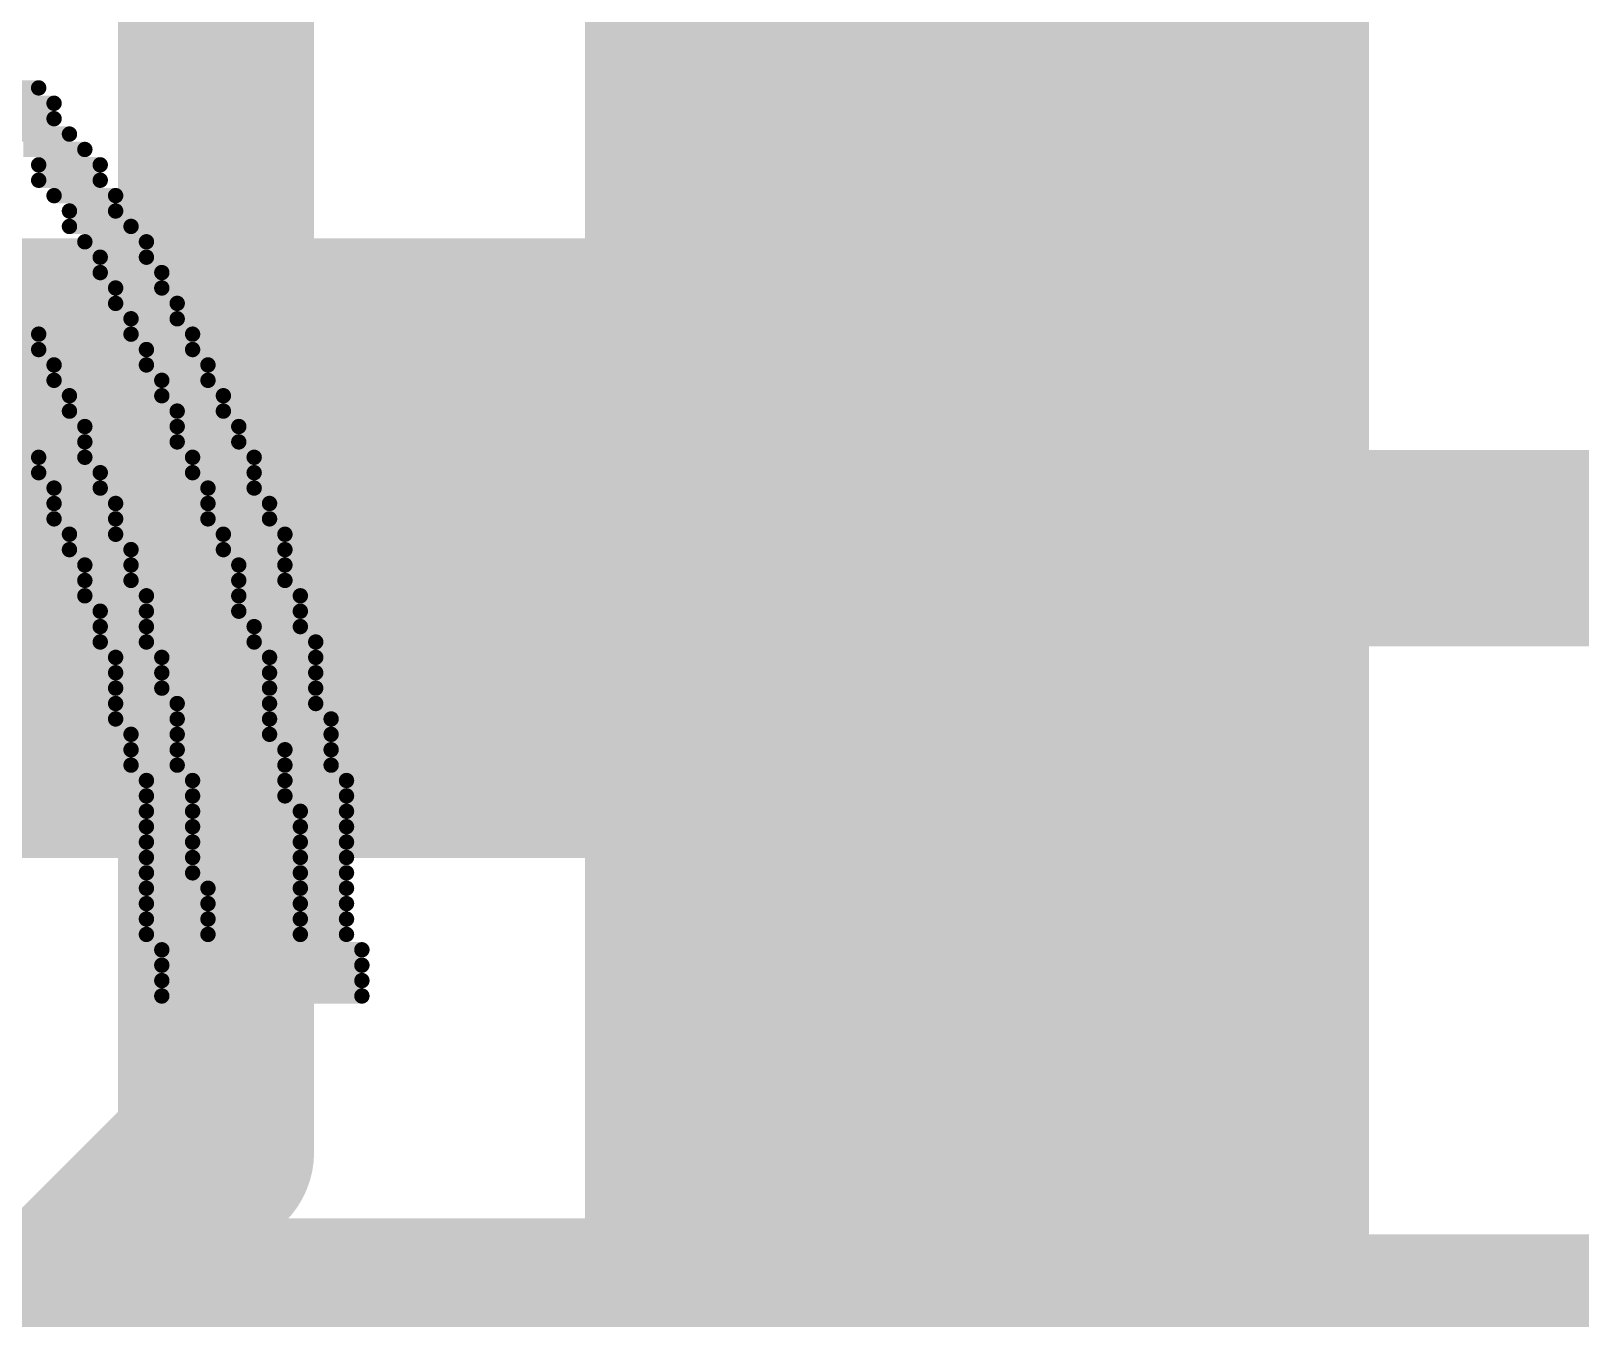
# Model space of a CAD drawing. Header units: inches. Extents: x -0.14 to 1.19, y -0.12 to 0.99.
# Drawn here: x 0.6357 to 0.7148, y 0.3957 to 0.4614 of the extents above; entities that cross this region are included whole.
import ezdxf

# ---------------------------------------------------------------- set-up
doc = ezdxf.new("R2010")
doc.units = ezdxf.units.IN
doc.header["$MEASUREMENT"] = 0
for name, color, linetype in [('Bottom Layer', 5, 'Continuous'), ('Bottom Overlay', 54, 'Continuous'), ('Top Layer', 1, 'Continuous'), ('Top Paste', 8, 'Continuous'), ('Top Solder', 216, 'Continuous')]:
    doc.layers.add(name, color=color, linetype=linetype)

# ---------------------------------------------------------------- blocks, each defined once
blk = doc.blocks.new('SO_14_36')
at = {"layer": 'Top Layer'}
for points in [[(-0.132283, -0.038189), (-0.078346, -0.038189), (-0.078346, -0.061811), (-0.132283, -0.061811)], [(-0.132283, -0.088189), (-0.078346, -0.088189), (-0.078346, -0.111811), (-0.132283, -0.111811)]]:
    blk.add_hatch(color=1, dxfattribs=at).paths.add_polyline_path(points)
at = {"layer": 'Top Paste'}
for points in [[(-0.132283, -0.038189), (-0.078346, -0.038189), (-0.078346, -0.061811), (-0.132283, -0.061811)], [(-0.132283, -0.088189), (-0.078346, -0.088189), (-0.078346, -0.111811), (-0.132283, -0.111811)]]:
    blk.add_hatch(color=8, dxfattribs=at).paths.add_polyline_path(points)
at = {"layer": 'Top Solder'}
for points in [[(-0.136283, -0.034189), (-0.074346, -0.034189), (-0.074346, -0.065811), (-0.136283, -0.065811)], [(-0.136283, -0.084189), (-0.074346, -0.084189), (-0.074346, -0.115811), (-0.136283, -0.115811)]]:
    blk.add_hatch(color=216, dxfattribs=at).paths.add_polyline_path(points)

msp = doc.modelspace()

# ---------------------------------------------------------------- hatches: boundary and pattern name
at = {"layer": 'Top Layer'}
msp.add_hatch(color=1, dxfattribs=at).paths.add_polyline_path([(0.742315, 0.4), (0.611, 0.4), (0.611, 0.322), (0.742315, 0.322)])

# ---------------------------------------------------------------- linework, layer by layer
at = {"layer": 'Bottom Layer'}
for points, const_width in [([(0.645189, 0.404189), (0.645189, 0.535)], 0.01), ([(0.684, 0.329466), (0.684, 0.483)], 0.04), ([(0.59, 0.349), (0.645189, 0.404189)], 0.01)]:
    msp.add_lwpolyline(points, dxfattribs=dict(at, const_width=const_width))
at = {"layer": 'Bottom Layer', "const_width": 0.005}
msp.add_lwpolyline([(0.642689, 0.404189, 1), (0.647689, 0.404189, 1)], format="xyb", close=True, dxfattribs=at)
msp.add_lwpolyline([(0.642689, 0.404189, 1), (0.647689, 0.404189, 1)], format="xyb", close=True, dxfattribs=at)
at = {"layer": 'Bottom Overlay', "const_width": 0.000785}
for points in [[(0.633, 0.458476), (0.63614, 0.458476)], [(0.633785, 0.457691), (0.636925, 0.457691)], [(0.63457, 0.456906), (0.636925, 0.456906)], [(0.63457, 0.456121), (0.63771, 0.456121)], [(0.635355, 0.455336), (0.638495, 0.455336)], [(0.63614, 0.454551), (0.63928, 0.454551)], [(0.63614, 0.453766), (0.63928, 0.453766)], [(0.636925, 0.452981), (0.640065, 0.452981)], [(0.63771, 0.452196), (0.640065, 0.452196)], [(0.63771, 0.451411), (0.64085, 0.451411)], [(0.638495, 0.450626), (0.641636, 0.450626)], [(0.63928, 0.449841), (0.641636, 0.449841)], [(0.63928, 0.449056), (0.64242, 0.449056)], [(0.640065, 0.448271), (0.64242, 0.448271)], [(0.640065, 0.447486), (0.643205, 0.447486)], [(0.64085, 0.446701), (0.643205, 0.446701)], [(0.633, 0.445916), (0.63614, 0.445916)], [(0.64085, 0.445916), (0.643991, 0.445916)], [(0.633785, 0.445131), (0.63614, 0.445131)], [(0.641636, 0.445131), (0.643991, 0.445131)], [(0.633785, 0.444346), (0.636925, 0.444346)], [(0.641636, 0.444346), (0.644776, 0.444346)], [(0.63457, 0.443561), (0.636925, 0.443561)], [(0.64242, 0.443561), (0.644776, 0.443561)], [(0.63457, 0.442775), (0.63771, 0.442775)], [(0.64242, 0.442775), (0.645561, 0.442775)], [(0.63457, 0.441991), (0.63771, 0.441991)], [(0.643205, 0.441991), (0.645561, 0.441991)], [(0.635355, 0.441205), (0.638495, 0.441205)], [(0.643205, 0.441205), (0.646346, 0.441205)], [(0.635355, 0.44042), (0.638495, 0.44042)], [(0.643205, 0.44042), (0.646346, 0.44042)], [(0.63614, 0.439635), (0.638495, 0.439635)], [(0.643991, 0.439635), (0.647131, 0.439635)], [(0.63614, 0.43885), (0.63928, 0.43885)], [(0.643991, 0.43885), (0.647131, 0.43885)], [(0.636925, 0.438065), (0.63928, 0.438065)], [(0.644776, 0.438065), (0.647131, 0.438065)], [(0.636925, 0.43728), (0.640065, 0.43728)], [(0.644776, 0.43728), (0.647916, 0.43728)], [(0.636925, 0.436495), (0.640065, 0.436495)], [(0.644776, 0.436495), (0.647916, 0.436495)], [(0.63771, 0.43571), (0.640065, 0.43571)], [(0.645561, 0.43571), (0.648701, 0.43571)], [(0.63771, 0.434925), (0.64085, 0.434925)], [(0.645561, 0.434925), (0.648701, 0.434925)], [(0.638495, 0.43414), (0.64085, 0.43414)], [(0.646346, 0.43414), (0.648701, 0.43414)], [(0.638495, 0.433355), (0.64085, 0.433355)], [(0.646346, 0.433355), (0.648701, 0.433355)], [(0.638495, 0.43257), (0.641636, 0.43257)], [(0.63928, 0.431785), (0.641636, 0.431785)], [(0.646346, 0.43257), (0.649486, 0.43257)], [(0.646346, 0.431785), (0.649486, 0.431785)], [(0.63928, 0.431), (0.641636, 0.431)], [(0.647131, 0.431), (0.649486, 0.431)], [(0.63928, 0.430215), (0.641636, 0.430215)], [(0.647131, 0.430215), (0.650271, 0.430215)], [(0.640065, 0.42943), (0.64242, 0.42943)], [(0.647916, 0.42943), (0.650271, 0.42943)], [(0.640065, 0.428645), (0.64242, 0.428645)], [(0.647916, 0.428645), (0.650271, 0.428645)], [(0.640065, 0.42786), (0.64242, 0.42786)], [(0.647916, 0.42786), (0.650271, 0.42786)], [(0.640065, 0.427075), (0.643205, 0.427075)], [(0.647916, 0.427075), (0.650271, 0.427075)], [(0.640065, 0.426289), (0.643205, 0.426289)], [(0.647916, 0.426289), (0.651056, 0.426289)], [(0.64085, 0.425505), (0.643205, 0.425505)], [(0.647916, 0.425505), (0.651056, 0.425505)], [(0.64085, 0.424719), (0.643205, 0.424719)], [(0.648701, 0.424719), (0.651056, 0.424719)], [(0.64085, 0.423934), (0.643205, 0.423934)], [(0.648701, 0.423934), (0.651056, 0.423934)], [(0.641636, 0.423149), (0.643991, 0.423149)], [(0.648701, 0.423149), (0.651841, 0.423149)], [(0.641636, 0.422364), (0.643991, 0.422364)], [(0.648701, 0.422364), (0.651841, 0.422364)], [(0.641636, 0.421579), (0.643991, 0.421579)], [(0.649486, 0.421579), (0.651841, 0.421579)], [(0.641636, 0.420794), (0.643991, 0.420794)], [(0.649486, 0.420794), (0.651841, 0.420794)], [(0.641636, 0.420009), (0.643991, 0.420009)], [(0.649486, 0.420009), (0.651841, 0.420009)], [(0.641636, 0.419224), (0.643991, 0.419224)], [(0.649486, 0.419224), (0.651841, 0.419224)], [(0.641636, 0.418439), (0.643991, 0.418439)], [(0.649486, 0.418439), (0.651841, 0.418439)], [(0.641636, 0.417654), (0.644776, 0.417654)], [(0.649486, 0.417654), (0.651841, 0.417654)], [(0.641636, 0.416869), (0.644776, 0.416869)], [(0.649486, 0.416869), (0.651841, 0.416869)], [(0.641636, 0.416084), (0.644776, 0.416084)], [(0.649486, 0.416084), (0.651841, 0.416084)], [(0.641636, 0.415299), (0.644776, 0.415299)], [(0.649486, 0.415299), (0.651841, 0.415299)], [(0.64242, 0.414514), (0.652626, 0.414514)], [(0.64242, 0.413729), (0.652626, 0.413729)], [(0.64242, 0.412944), (0.652626, 0.412944)], [(0.64242, 0.412159), (0.652626, 0.412159)]]:
    msp.add_lwpolyline(points, dxfattribs=at)
at = {"layer": 'Bottom Overlay', "const_width": 0.000392}
for points in [[(0.635944, 0.458476, 1), (0.636336, 0.458476, 1)], [(0.636729, 0.457691, 1), (0.637121, 0.457691, 1)], [(0.636729, 0.456906, 1), (0.637121, 0.456906, 1)], [(0.637514, 0.456121, 1), (0.637907, 0.456121, 1)], [(0.638299, 0.455336, 1), (0.638691, 0.455336, 1)], [(0.635944, 0.454551, 1), (0.636336, 0.454551, 1)], [(0.639084, 0.454551, 1), (0.639477, 0.454551, 1)], [(0.635944, 0.453766, 1), (0.636336, 0.453766, 1)], [(0.639084, 0.453766, 1), (0.639477, 0.453766, 1)], [(0.636729, 0.452981, 1), (0.637121, 0.452981, 1)], [(0.639869, 0.452981, 1), (0.640262, 0.452981, 1)], [(0.637514, 0.452196, 1), (0.637907, 0.452196, 1)], [(0.639869, 0.452196, 1), (0.640262, 0.452196, 1)], [(0.637514, 0.451411, 1), (0.637907, 0.451411, 1)], [(0.640654, 0.451411, 1), (0.641047, 0.451411, 1)], [(0.638299, 0.450626, 1), (0.638691, 0.450626, 1)], [(0.641439, 0.450626, 1), (0.641832, 0.450626, 1)], [(0.639084, 0.449841, 1), (0.639477, 0.449841, 1)], [(0.641439, 0.449841, 1), (0.641832, 0.449841, 1)], [(0.639084, 0.449056, 1), (0.639477, 0.449056, 1)], [(0.642224, 0.449056, 1), (0.642617, 0.449056, 1)], [(0.639869, 0.448271, 1), (0.640262, 0.448271, 1)], [(0.642224, 0.448271, 1), (0.642617, 0.448271, 1)], [(0.639869, 0.447486, 1), (0.640262, 0.447486, 1)], [(0.643009, 0.447486, 1), (0.643402, 0.447486, 1)], [(0.640654, 0.446701, 1), (0.641047, 0.446701, 1)], [(0.643009, 0.446701, 1), (0.643402, 0.446701, 1)], [(0.635944, 0.445916, 1), (0.636336, 0.445916, 1)], [(0.640654, 0.445916, 1), (0.641047, 0.445916, 1)], [(0.643795, 0.445916, 1), (0.644187, 0.445916, 1)], [(0.635944, 0.445131, 1), (0.636336, 0.445131, 1)], [(0.641439, 0.445131, 1), (0.641832, 0.445131, 1)], [(0.643795, 0.445131, 1), (0.644187, 0.445131, 1)], [(0.636729, 0.444346, 1), (0.637121, 0.444346, 1)], [(0.641439, 0.444346, 1), (0.641832, 0.444346, 1)], [(0.644579, 0.444346, 1), (0.644972, 0.444346, 1)], [(0.636729, 0.443561, 1), (0.637121, 0.443561, 1)], [(0.642224, 0.443561, 1), (0.642617, 0.443561, 1)], [(0.644579, 0.443561, 1), (0.644972, 0.443561, 1)], [(0.637514, 0.442775, 1), (0.637907, 0.442775, 1)], [(0.642224, 0.442775, 1), (0.642617, 0.442775, 1)], [(0.645365, 0.442775, 1), (0.645757, 0.442775, 1)], [(0.637514, 0.441991, 1), (0.637907, 0.441991, 1)], [(0.643009, 0.441991, 1), (0.643402, 0.441991, 1)], [(0.645365, 0.441991, 1), (0.645757, 0.441991, 1)], [(0.638299, 0.441205, 1), (0.638691, 0.441205, 1)], [(0.643009, 0.441205, 1), (0.643402, 0.441205, 1)], [(0.64615, 0.441205, 1), (0.646542, 0.441205, 1)], [(0.638299, 0.44042, 1), (0.638691, 0.44042, 1)], [(0.643009, 0.44042, 1), (0.643402, 0.44042, 1)], [(0.64615, 0.44042, 1), (0.646542, 0.44042, 1)], [(0.635944, 0.439635, 1), (0.636336, 0.439635, 1)], [(0.638299, 0.439635, 1), (0.638691, 0.439635, 1)], [(0.643795, 0.439635, 1), (0.644187, 0.439635, 1)], [(0.646935, 0.439635, 1), (0.647327, 0.439635, 1)], [(0.635944, 0.43885, 1), (0.636336, 0.43885, 1)], [(0.639084, 0.43885, 1), (0.639477, 0.43885, 1)], [(0.643795, 0.43885, 1), (0.644187, 0.43885, 1)], [(0.646935, 0.43885, 1), (0.647327, 0.43885, 1)], [(0.636729, 0.438065, 1), (0.637121, 0.438065, 1)], [(0.639084, 0.438065, 1), (0.639477, 0.438065, 1)], [(0.644579, 0.438065, 1), (0.644972, 0.438065, 1)], [(0.646935, 0.438065, 1), (0.647327, 0.438065, 1)], [(0.636729, 0.43728, 1), (0.637121, 0.43728, 1)], [(0.639869, 0.43728, 1), (0.640262, 0.43728, 1)], [(0.644579, 0.43728, 1), (0.644972, 0.43728, 1)], [(0.64772, 0.43728, 1), (0.648112, 0.43728, 1)], [(0.636729, 0.436495, 1), (0.637121, 0.436495, 1)], [(0.639869, 0.436495, 1), (0.640262, 0.436495, 1)], [(0.644579, 0.436495, 1), (0.644972, 0.436495, 1)], [(0.64772, 0.436495, 1), (0.648112, 0.436495, 1)], [(0.637514, 0.43571, 1), (0.637907, 0.43571, 1)], [(0.639869, 0.43571, 1), (0.640262, 0.43571, 1)], [(0.645365, 0.43571, 1), (0.645757, 0.43571, 1)], [(0.648505, 0.43571, 1), (0.648897, 0.43571, 1)], [(0.637514, 0.434925, 1), (0.637907, 0.434925, 1)], [(0.640654, 0.434925, 1), (0.641047, 0.434925, 1)], [(0.645365, 0.434925, 1), (0.645757, 0.434925, 1)], [(0.648505, 0.434925, 1), (0.648897, 0.434925, 1)], [(0.638299, 0.43414, 1), (0.638691, 0.43414, 1)], [(0.640654, 0.43414, 1), (0.641047, 0.43414, 1)], [(0.64615, 0.43414, 1), (0.646542, 0.43414, 1)], [(0.648505, 0.43414, 1), (0.648897, 0.43414, 1)], [(0.638299, 0.433355, 1), (0.638691, 0.433355, 1)], [(0.640654, 0.433355, 1), (0.641047, 0.433355, 1)], [(0.64615, 0.433355, 1), (0.646542, 0.433355, 1)], [(0.648505, 0.433355, 1), (0.648897, 0.433355, 1)], [(0.638299, 0.43257, 1), (0.638691, 0.43257, 1)], [(0.639084, 0.431785, 1), (0.639477, 0.431785, 1)], [(0.641439, 0.43257, 1), (0.641832, 0.43257, 1)], [(0.641439, 0.431785, 1), (0.641832, 0.431785, 1)], [(0.64615, 0.43257, 1), (0.646542, 0.43257, 1)], [(0.64615, 0.431785, 1), (0.646542, 0.431785, 1)], [(0.64929, 0.43257, 1), (0.649682, 0.43257, 1)], [(0.64929, 0.431785, 1), (0.649682, 0.431785, 1)], [(0.639084, 0.431, 1), (0.639477, 0.431, 1)], [(0.641439, 0.431, 1), (0.641832, 0.431, 1)], [(0.646935, 0.431, 1), (0.647327, 0.431, 1)], [(0.64929, 0.431, 1), (0.649682, 0.431, 1)], [(0.639084, 0.430215, 1), (0.639477, 0.430215, 1)], [(0.641439, 0.430215, 1), (0.641832, 0.430215, 1)], [(0.646935, 0.430215, 1), (0.647327, 0.430215, 1)], [(0.650075, 0.430215, 1), (0.650467, 0.430215, 1)], [(0.639869, 0.42943, 1), (0.640262, 0.42943, 1)], [(0.642224, 0.42943, 1), (0.642617, 0.42943, 1)], [(0.64772, 0.42943, 1), (0.648112, 0.42943, 1)], [(0.650075, 0.42943, 1), (0.650467, 0.42943, 1)], [(0.639869, 0.428645, 1), (0.640262, 0.428645, 1)], [(0.642224, 0.428645, 1), (0.642617, 0.428645, 1)], [(0.64772, 0.428645, 1), (0.648112, 0.428645, 1)], [(0.650075, 0.428645, 1), (0.650467, 0.428645, 1)], [(0.639869, 0.42786, 1), (0.640262, 0.42786, 1)], [(0.642224, 0.42786, 1), (0.642617, 0.42786, 1)], [(0.64772, 0.42786, 1), (0.648112, 0.42786, 1)], [(0.650075, 0.42786, 1), (0.650467, 0.42786, 1)], [(0.639869, 0.427075, 1), (0.640262, 0.427075, 1)], [(0.643009, 0.427075, 1), (0.643402, 0.427075, 1)], [(0.64772, 0.427075, 1), (0.648112, 0.427075, 1)], [(0.650075, 0.427075, 1), (0.650467, 0.427075, 1)], [(0.639869, 0.426289, 1), (0.640262, 0.426289, 1)], [(0.643009, 0.426289, 1), (0.643402, 0.426289, 1)], [(0.64772, 0.426289, 1), (0.648112, 0.426289, 1)], [(0.65086, 0.426289, 1), (0.651252, 0.426289, 1)], [(0.640654, 0.425505, 1), (0.641047, 0.425505, 1)], [(0.643009, 0.425505, 1), (0.643402, 0.425505, 1)], [(0.64772, 0.425505, 1), (0.648112, 0.425505, 1)], [(0.65086, 0.425505, 1), (0.651252, 0.425505, 1)], [(0.640654, 0.424719, 1), (0.641047, 0.424719, 1)], [(0.643009, 0.424719, 1), (0.643402, 0.424719, 1)], [(0.648505, 0.424719, 1), (0.648897, 0.424719, 1)], [(0.65086, 0.424719, 1), (0.651252, 0.424719, 1)], [(0.640654, 0.423934, 1), (0.641047, 0.423934, 1)], [(0.643009, 0.423934, 1), (0.643402, 0.423934, 1)], [(0.648505, 0.423934, 1), (0.648897, 0.423934, 1)], [(0.65086, 0.423934, 1), (0.651252, 0.423934, 1)], [(0.641439, 0.423149, 1), (0.641832, 0.423149, 1)], [(0.643795, 0.423149, 1), (0.644187, 0.423149, 1)], [(0.648505, 0.423149, 1), (0.648897, 0.423149, 1)], [(0.651645, 0.423149, 1), (0.652037, 0.423149, 1)], [(0.641439, 0.422364, 1), (0.641832, 0.422364, 1)], [(0.643795, 0.422364, 1), (0.644187, 0.422364, 1)], [(0.648505, 0.422364, 1), (0.648897, 0.422364, 1)], [(0.651645, 0.422364, 1), (0.652037, 0.422364, 1)], [(0.641439, 0.421579, 1), (0.641832, 0.421579, 1)], [(0.643795, 0.421579, 1), (0.644187, 0.421579, 1)], [(0.64929, 0.421579, 1), (0.649682, 0.421579, 1)], [(0.651645, 0.421579, 1), (0.652037, 0.421579, 1)], [(0.641439, 0.420794, 1), (0.641832, 0.420794, 1)], [(0.643795, 0.420794, 1), (0.644187, 0.420794, 1)], [(0.64929, 0.420794, 1), (0.649682, 0.420794, 1)], [(0.651645, 0.420794, 1), (0.652037, 0.420794, 1)], [(0.641439, 0.420009, 1), (0.641832, 0.420009, 1)], [(0.643795, 0.420009, 1), (0.644187, 0.420009, 1)], [(0.64929, 0.420009, 1), (0.649682, 0.420009, 1)], [(0.651645, 0.420009, 1), (0.652037, 0.420009, 1)], [(0.641439, 0.419224, 1), (0.641832, 0.419224, 1)], [(0.643795, 0.419224, 1), (0.644187, 0.419224, 1)], [(0.64929, 0.419224, 1), (0.649682, 0.419224, 1)], [(0.651645, 0.419224, 1), (0.652037, 0.419224, 1)], [(0.641439, 0.418439, 1), (0.641832, 0.418439, 1)], [(0.643795, 0.418439, 1), (0.644187, 0.418439, 1)], [(0.64929, 0.418439, 1), (0.649682, 0.418439, 1)], [(0.651645, 0.418439, 1), (0.652037, 0.418439, 1)], [(0.641439, 0.417654, 1), (0.641832, 0.417654, 1)], [(0.644579, 0.417654, 1), (0.644972, 0.417654, 1)], [(0.64929, 0.417654, 1), (0.649682, 0.417654, 1)], [(0.651645, 0.417654, 1), (0.652037, 0.417654, 1)], [(0.641439, 0.416869, 1), (0.641832, 0.416869, 1)], [(0.644579, 0.416869, 1), (0.644972, 0.416869, 1)], [(0.64929, 0.416869, 1), (0.649682, 0.416869, 1)], [(0.651645, 0.416869, 1), (0.652037, 0.416869, 1)], [(0.641439, 0.416084, 1), (0.641832, 0.416084, 1)], [(0.644579, 0.416084, 1), (0.644972, 0.416084, 1)], [(0.64929, 0.416084, 1), (0.649682, 0.416084, 1)], [(0.651645, 0.416084, 1), (0.652037, 0.416084, 1)], [(0.641439, 0.415299, 1), (0.641832, 0.415299, 1)], [(0.644579, 0.415299, 1), (0.644972, 0.415299, 1)], [(0.64929, 0.415299, 1), (0.649682, 0.415299, 1)], [(0.651645, 0.415299, 1), (0.652037, 0.415299, 1)], [(0.642224, 0.414514, 1), (0.642617, 0.414514, 1)], [(0.65243, 0.414514, 1), (0.652822, 0.414514, 1)], [(0.642224, 0.413729, 1), (0.642617, 0.413729, 1)], [(0.65243, 0.413729, 1), (0.652822, 0.413729, 1)], [(0.642224, 0.412944, 1), (0.642617, 0.412944, 1)], [(0.65243, 0.412944, 1), (0.652822, 0.412944, 1)], [(0.642224, 0.412159, 1), (0.642617, 0.412159, 1)], [(0.65243, 0.412159, 1), (0.652822, 0.412159, 1)]]:
    msp.add_lwpolyline(points, format="xyb", close=True, dxfattribs=at)
at = {"layer": 'Top Layer', "const_width": 0.01}
msp.add_lwpolyline([(0.637, 0.435), (0.729, 0.435)], dxfattribs=at)
at = {"layer": 'Top Layer', "const_width": 0.005}
msp.add_lwpolyline([(0.6345, 0.435, 1), (0.6395, 0.435, 1)], format="xyb", close=True, dxfattribs=at)

# ---------------------------------------------------------------- block references
msp.add_blockref('SO_14_36', (0.742315, 0.485))

doc.saveas('drawing.dxf')
